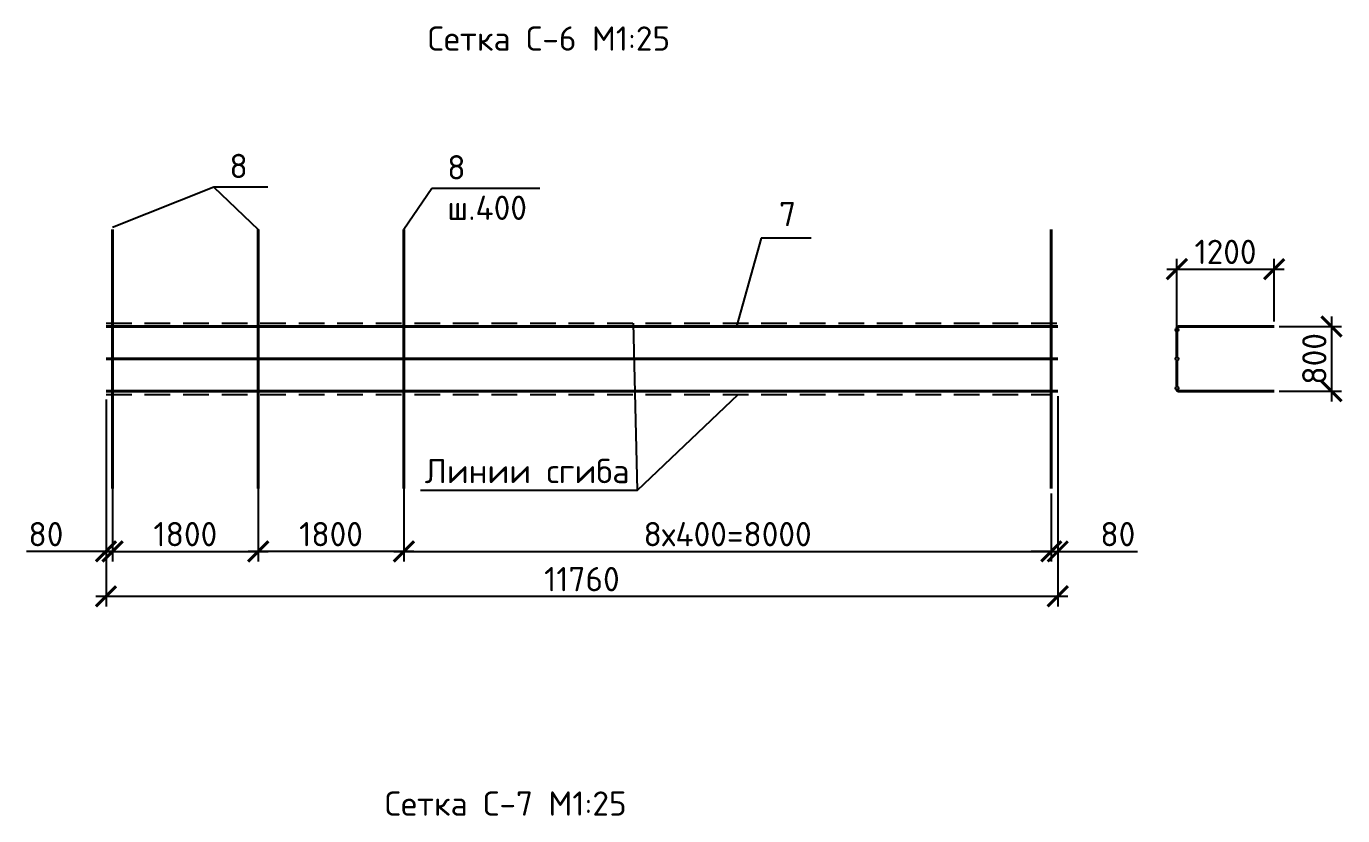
# Model space of a CAD drawing. Header units: millimetres. Extents: x -258556 to -95372, y 16759 to 83599.
# Drawn here: x -126255.5 to -126092.9, y 41891 to 41988.5 of the extents above; entities that cross this region are included whole.
import ezdxf

# ---------------------------------------------------------------- set-up
doc = ezdxf.new("R2010")
doc.units = ezdxf.units.MM
doc.header["$LTSCALE"] = 0.5
doc.linetypes.add('DASHED2', pattern=[9.525, 6.35, -3.175])
for name, color, linetype in [('Пунктир', 7, 'DASHED2'), ('тонкие', 7, 'Continuous'), ('Тонкий', 7, 'Continuous')]:
    doc.layers.add(name, color=color, linetype=linetype)
doc.layers.add('Толстый', color=7, linetype='Continuous', lineweight=40)
doc.styles.add('Наклонный3.5', font='isocpeur.ttf', dxfattribs={"height": 3})
doc.dimstyles.new('СТРОИТЕЛЬНЫЙ', dxfattribs={"dimtxt": 3.5, "dimasz": 2.5, "dimexe": 1.25, "dimexo": 0.625, "dimtad": 1, "dimdec": 0, "dimlfac": 100, "dimdsep": 46, "dimtxsty": 'Наклонный3.5', "dimblk1": 'ARCHTICK', "dimblk2": 'ARCHTICK', "dimsah": 1, "dimcen": 0, "dimdle": 1.25, "dimadec": 0, "dimazin": 0, "dimtfac": 0.75, "dimtdec": 0, "dimtmove": 0, "dimatfit": 3, "dimldrblk": 'ARCHTICK', "dimfxl": 1, "dimtolj": 1, "dimtzin": 0, "dimarcsym": 0})

# ---------------------------------------------------------------- blocks, each defined once
blk = doc.blocks.new('_ArchTick')
at = {"color": 0, "linetype": 'ByBlock', "const_width": 0.15}
blk.add_lwpolyline([(-0.5, -0.5), (0.5, 0.5)], dxfattribs=at)
blk = doc.blocks.new('*D809')
at = {"layer": 'Defpoints', "color": 0, "transparency": 16777216}
for p in [(-126208.86, 41931.4), (-126128.86, 41931.4), (-126128.86, 41923.61)]:
    blk.add_point(p, dxfattribs=at)
at = {"layer": 'тонкие', "color": 0, "lineweight": -2, "transparency": 16777216}
for p, q in [((-126208.86, 41930.77), (-126208.86, 41922.36)), ((-126128.86, 41930.77), (-126128.86, 41922.36)), ((-126210.11, 41923.61), (-126127.61, 41923.61))]:
    blk.add_line(p, q, dxfattribs=at)
at = {"layer": 'тонкие', "color": 0, "lineweight": -2, "transparency": 16777216, "xscale": 2.5, "yscale": 2.5, "zscale": 2.5, "rotation": 180}
blk.add_blockref('_ArchTick', (-126208.86, 41923.61), dxfattribs=at)
at = {"layer": 'тонкие', "color": 0, "lineweight": -2, "transparency": 16777216, "xscale": 2.5, "yscale": 2.5, "zscale": 2.5}
blk.add_blockref('_ArchTick', (-126128.86, 41923.61), dxfattribs=at)
at = {"layer": 'тонкие', "color": 0, "transparency": 16777216, "insert": (-126168.86, 41925.74), "char_height": 3, "attachment_point": 5, "style": 'Наклонный3.5'}
blk.add_mtext('\\A1;8х400=8000', dxfattribs=at)
blk = doc.blocks.new('*D810')
at = {"layer": 'Defpoints', "color": 0, "transparency": 16777216}
for p in [(-126226.86, 41932.8), (-126208.86, 41933.38), (-126226.86, 41923.61)]:
    blk.add_point(p, dxfattribs=at)
at = {"layer": 'тонкие', "color": 0, "lineweight": -2, "transparency": 16777216}
for p, q in [((-126208.86, 41932.76), (-126208.86, 41922.36)), ((-126226.86, 41932.17), (-126226.86, 41922.36)), ((-126207.61, 41923.61), (-126228.11, 41923.61))]:
    blk.add_line(p, q, dxfattribs=at)
at = {"layer": 'тонкие', "color": 0, "lineweight": -2, "transparency": 16777216, "xscale": 2.5, "yscale": 2.5, "zscale": 2.5, "rotation": 180}
blk.add_blockref('_ArchTick', (-126226.86, 41923.61), dxfattribs=at)
at = {"layer": 'тонкие', "color": 0, "lineweight": -2, "transparency": 16777216, "xscale": 2.5, "yscale": 2.5, "zscale": 2.5}
blk.add_blockref('_ArchTick', (-126208.86, 41923.61), dxfattribs=at)
at = {"layer": 'тонкие', "color": 0, "transparency": 16777216, "insert": (-126217.86, 41925.74), "char_height": 3, "attachment_point": 5, "style": 'Наклонный3.5'}
blk.add_mtext('\\A1;1800', dxfattribs=at)
blk = doc.blocks.new('*D811')
at = {"layer": 'Defpoints', "color": 0, "transparency": 16777216}
for p in [(-126226.86, 41932.8), (-126244.86, 41931.4), (-126226.86, 41923.61)]:
    blk.add_point(p, dxfattribs=at)
at = {"layer": 'тонкие', "color": 0, "lineweight": -2, "transparency": 16777216}
for p, q in [((-126226.86, 41932.17), (-126226.86, 41922.36)), ((-126244.86, 41930.77), (-126244.86, 41922.36)), ((-126246.11, 41923.61), (-126225.61, 41923.61))]:
    blk.add_line(p, q, dxfattribs=at)
at = {"layer": 'тонкие', "color": 0, "lineweight": -2, "transparency": 16777216, "xscale": 2.5, "yscale": 2.5, "zscale": 2.5, "rotation": 180}
blk.add_blockref('_ArchTick', (-126244.86, 41923.61), dxfattribs=at)
at = {"layer": 'тонкие', "color": 0, "lineweight": -2, "transparency": 16777216, "xscale": 2.5, "yscale": 2.5, "zscale": 2.5}
blk.add_blockref('_ArchTick', (-126226.86, 41923.61), dxfattribs=at)
at = {"layer": 'тонкие', "color": 0, "transparency": 16777216, "insert": (-126235.86, 41925.74), "char_height": 3, "attachment_point": 5, "style": 'Наклонный3.5'}
blk.add_mtext('\\A1;1800', dxfattribs=at)
blk = doc.blocks.new('*D812')
at = {"layer": 'Defpoints', "color": 0, "transparency": 16777216}
for p in [(-126245.66, 41943), (-126244.86, 41932.8), (-126245.66, 41923.61)]:
    blk.add_point(p, dxfattribs=at)
at = {"layer": 'тонкие', "color": 0, "lineweight": -2, "transparency": 16777216}
for p, q in [((-126245.66, 41942.37), (-126245.66, 41922.36)), ((-126244.86, 41932.17), (-126244.86, 41922.36)), ((-126245.66, 41923.61), (-126255.51, 41923.61)), ((-126244.86, 41923.61), (-126245.66, 41923.61)), ((-126244.86, 41923.61), (-126242.36, 41923.61))]:
    blk.add_line(p, q, dxfattribs=at)
at = {"layer": 'тонкие', "color": 0, "lineweight": -2, "transparency": 16777216, "xscale": 2.5, "yscale": 2.5, "zscale": 2.5}
blk.add_blockref('_ArchTick', (-126245.66, 41923.61), dxfattribs=at)
at = {"layer": 'тонкие', "color": 0, "lineweight": -2, "transparency": 16777216, "xscale": 2.5, "yscale": 2.5, "zscale": 2.5, "rotation": 180}
blk.add_blockref('_ArchTick', (-126244.86, 41923.61), dxfattribs=at)
at = {"layer": 'тонкие', "color": 0, "transparency": 16777216, "insert": (-126253.09, 41925.74), "char_height": 3, "attachment_point": 5, "style": 'Наклонный3.5'}
blk.add_mtext('\\A1;80', dxfattribs=at)
blk = doc.blocks.new('*D813')
at = {"layer": 'Defpoints', "color": 0, "transparency": 16777216}
for p in [(-126128.06, 41943.4), (-126128.86, 41931.4), (-126128.06, 41923.61)]:
    blk.add_point(p, dxfattribs=at)
at = {"layer": 'тонкие', "color": 0, "lineweight": -2, "transparency": 16777216}
for p, q in [((-126128.06, 41942.77), (-126128.06, 41922.36)), ((-126128.86, 41930.77), (-126128.86, 41922.36)), ((-126128.86, 41923.61), (-126131.36, 41923.61)), ((-126128.86, 41923.61), (-126128.06, 41923.61)), ((-126128.06, 41923.61), (-126118.21, 41923.61))]:
    blk.add_line(p, q, dxfattribs=at)
at = {"layer": 'тонкие', "color": 0, "lineweight": -2, "transparency": 16777216, "xscale": 2.5, "yscale": 2.5, "zscale": 2.5}
blk.add_blockref('_ArchTick', (-126128.86, 41923.61), dxfattribs=at)
at = {"layer": 'тонкие', "color": 0, "lineweight": -2, "transparency": 16777216, "xscale": 2.5, "yscale": 2.5, "zscale": 2.5, "rotation": 180}
blk.add_blockref('_ArchTick', (-126128.06, 41923.61), dxfattribs=at)
at = {"layer": 'тонкие', "color": 0, "transparency": 16777216, "insert": (-126120.64, 41925.74), "char_height": 3, "attachment_point": 5, "style": 'Наклонный3.5'}
blk.add_mtext('\\A1;80', dxfattribs=at)
blk = doc.blocks.new('*D814')
at = {"layer": 'Defpoints', "color": 0, "transparency": 16777216}
for p in [(-126101.33, 41958.49), (-126101.33, 41951.4), (-126113.33, 41950.2)]:
    blk.add_point(p, dxfattribs=at)
at = {"layer": 'тонкие', "color": 0, "lineweight": -2, "transparency": 16777216}
for p, q in [((-126113.33, 41950.82), (-126113.33, 41959.74)), ((-126101.33, 41952.02), (-126101.33, 41959.74)), ((-126114.58, 41958.49), (-126100.08, 41958.49))]:
    blk.add_line(p, q, dxfattribs=at)
at = {"layer": 'тонкие', "color": 0, "lineweight": -2, "transparency": 16777216, "xscale": 2.5, "yscale": 2.5, "zscale": 2.5, "rotation": 180}
blk.add_blockref('_ArchTick', (-126113.33, 41958.49), dxfattribs=at)
at = {"layer": 'тонкие', "color": 0, "lineweight": -2, "transparency": 16777216, "xscale": 2.5, "yscale": 2.5, "zscale": 2.5}
blk.add_blockref('_ArchTick', (-126101.33, 41958.49), dxfattribs=at)
at = {"layer": 'тонкие', "color": 0, "transparency": 16777216, "insert": (-126107.33, 41960.62), "char_height": 3, "attachment_point": 5, "style": 'Наклонный3.5'}
blk.add_mtext('\\A1;1200', dxfattribs=at)
blk = doc.blocks.new('*D815')
at = {"layer": 'Defpoints', "color": 0, "transparency": 16777216}
for p in [(-126101.33, 41951.4), (-126101.33, 41943.4), (-126094.24, 41943.4)]:
    blk.add_point(p, dxfattribs=at)
at = {"layer": 'тонкие', "color": 0, "lineweight": -2, "transparency": 16777216}
for p, q in [((-126094.24, 41952.65), (-126094.24, 41942.15)), ((-126100.71, 41951.4), (-126092.99, 41951.4)), ((-126100.71, 41943.4), (-126092.99, 41943.4))]:
    blk.add_line(p, q, dxfattribs=at)
at = {"layer": 'тонкие', "color": 0, "lineweight": -2, "transparency": 16777216, "xscale": 2.5, "yscale": 2.5, "zscale": 2.5}
for p, rotation in [((-126094.24, 41951.4), 90), ((-126094.24, 41943.4), 270)]:
    blk.add_blockref('_ArchTick', p, dxfattribs=dict(at, rotation=rotation))
at = {"layer": 'тонкие', "color": 0, "transparency": 16777216, "insert": (-126096.36, 41947.4), "char_height": 3, "attachment_point": 5, "rotation": 90, "style": 'Наклонный3.5'}
blk.add_mtext('\\A1;800', dxfattribs=at)
blk = doc.blocks.new('*D826')
at = {"layer": 'Defpoints', "color": 0, "transparency": 16777216}
for p in [(-126128.06, 41943.4), (-126245.66, 41925.01), (-126128.06, 41918.06)]:
    blk.add_point(p, dxfattribs=at)
at = {"layer": 'тонкие', "color": 0, "lineweight": -2, "transparency": 16777216}
for p, q in [((-126128.06, 41942.77), (-126128.06, 41916.81)), ((-126245.66, 41924.39), (-126245.66, 41916.81)), ((-126246.91, 41918.06), (-126126.81, 41918.06))]:
    blk.add_line(p, q, dxfattribs=at)
at = {"layer": 'тонкие', "color": 0, "lineweight": -2, "transparency": 16777216, "xscale": 2.5, "yscale": 2.5, "zscale": 2.5, "rotation": 180}
blk.add_blockref('_ArchTick', (-126245.66, 41918.06), dxfattribs=at)
at = {"layer": 'тонкие', "color": 0, "lineweight": -2, "transparency": 16777216, "xscale": 2.5, "yscale": 2.5, "zscale": 2.5}
blk.add_blockref('_ArchTick', (-126128.06, 41918.06), dxfattribs=at)
at = {"layer": 'тонкие', "color": 0, "transparency": 16777216, "insert": (-126186.86, 41920.18), "char_height": 3, "attachment_point": 5, "style": 'Наклонный3.5'}
blk.add_mtext('\\A1;11760', dxfattribs=at)

msp = doc.modelspace()

# ---------------------------------------------------------------- hatches: boundary and pattern name
at = {"layer": 'тонкие', "true_color": 0x000000}
h = msp.add_hatch(color=18, dxfattribs=at)
h.dxf.hatch_style = 1
h.paths.add_polyline_path([(-126113.53278, 41950.99902, 1), (-126113.13278, 41950.99902, 1)])
h.paths.add_polyline_path([(-126113.53278, 41947.39902, 1), (-126113.13278, 41947.39902, 1)])
h.paths.add_polyline_path([(-126113.13278, 41943.79902, 1), (-126113.53278, 41943.79902, 1)])

# ---------------------------------------------------------------- linework, layer by layer
at = {"layer": 'Пунктир', "color": 18, "true_color": 0x000000}
for p, q in [((-126245.66178, 41951.79902), (-126128.06178, 41951.79902)), ((-126245.66178, 41942.99902), (-126128.86178, 41942.99902))]:
    msp.add_line(p, q, dxfattribs=at)
at = {"layer": 'Толстый', "color": 18, "true_color": 0x000000}
for p, q in [((-126244.86178, 41931.39902), (-126244.86178, 41963.39902)), ((-126226.86178, 41963.39902), (-126226.86178, 41931.39902)), ((-126208.86178, 41963.39902), (-126208.86178, 41931.39902)), ((-126128.86178, 41931.39902), (-126128.86178, 41963.39902)), ((-126128.06178, 41951.39902), (-126245.66178, 41951.39902)), ((-126113.33278, 41947.59902), (-126113.33278, 41950.79902)), ((-126113.13278, 41951.39902), (-126101.33278, 41951.39902)), ((-126128.06178, 41947.39902), (-126245.66178, 41947.39902)), ((-126113.33278, 41943.99902), (-126113.33278, 41947.19902)), ((-126128.06178, 41943.39902), (-126245.66178, 41943.39902)), ((-126113.13278, 41943.39902), (-126101.33278, 41943.39902))]:
    msp.add_line(p, q, dxfattribs=at)
for centre, start, end in [((-126113.13278, 41951.19902), 90, 180), ((-126113.13278, 41943.59902), 180, 270)]:
    msp.add_arc(centre, 0.2, start, end, dxfattribs=at)
at = {"layer": 'тонкие', "color": 18, "true_color": 0x000000}
for p, q in [((-126232.32856, 41968.6305), (-126244.86178, 41963.64681)), ((-126225.65181, 41968.6305), (-126232.32856, 41968.6305)), ((-126232.32856, 41968.6305), (-126226.86178, 41963.39902)), ((-126205.41181, 41968.46776), (-126208.86178, 41963.39902)), ((-126192.0583, 41968.46776), (-126205.41181, 41968.46776)), ((-126164.72035, 41962.31143), (-126167.77408, 41951.39902)), ((-126158.52372, 41962.31143), (-126164.72035, 41962.31143)), ((-126179.98724, 41931.19355), (-126180.49638, 41951.79902)), ((-126179.98724, 41931.19355), (-126167.5724, 41942.99902)), ((-126206.82194, 41931.19355), (-126179.98724, 41931.19355))]:
    msp.add_line(p, q, dxfattribs=at)
for centre in [(-126113.33278, 41950.99902), (-126113.33278, 41947.39902), (-126113.33278, 41943.79902)]:
    msp.add_circle(centre, 0.2, dxfattribs=at)

# ---------------------------------------------------------------- texts
at = {"layer": 'тонкие', "color": 18, "true_color": 0x000000, "char_height": 3, "attachment_point": 1, "style": 'Наклонный3.5'}
for s, width, insert in [('8', 5.757603, (-126230.41557, 41972.73236)), ('8\\Pш.400', 12.7237746, (-126203.49882, 41972.56961)), ('7', 34.3525679, (-126162.50204, 41966.79276)), ('Линии сгиба', 54.3003333, (-126206.28149, 41935.03805))]:
    msp.add_mtext_dynamic_manual_height_columns(s, width=width, gutter_width=17.5, heights=[0], dxfattribs=dict(at, insert=insert))
at = {"layer": 'Тонкий', "color": 18, "true_color": 0x000000, "char_height": 3, "attachment_point": 1, "style": 'Наклонный3.5'}
for s, insert in [('Сетка С-6 М1:25', (-126205.91584, 41988.47983)), ('\\pxt16;Сетка С-7 М1:25', (-126211.218, 41893.95394))]:
    msp.add_mtext_dynamic_manual_height_columns(s, width=183.1315124, gutter_width=50, heights=[0], dxfattribs=dict(at, insert=insert))

# ---------------------------------------------------------------- dimensions: what is measured, and where the dimension line sits
at = {"layer": 'тонкие', "color": 18, "true_color": 0x000000}
for base, p1, p2, picture, middle in [((-126101.33278, 41958.49002), (-126113.33278, 41950.19902), (-126101.33278, 41951.39902), '*D814', (-126107.33278, 41960.61502)), ((-126245.66178, 41923.61249), (-126244.86178, 41932.79902), (-126245.66178, 41942.99902), '*D812', (-126253.08678, 41925.73749)), ((-126128.06178, 41918.05711), (-126245.66178, 41925.01249), (-126128.06178, 41943.39902), '*D826', (-126186.86178, 41920.18211)), ((-126128.06178, 41923.61249), (-126128.86178, 41931.39902), (-126128.06178, 41943.39902), '*D813', (-126120.63678, 41925.73749))]:
    dim = msp.add_linear_dim(base=base, p1=p1, p2=p2, dimstyle='СТРОИТЕЛЬНЫЙ', dxfattribs=at)
    dim.commit()
    dim.dimension.update_dxf_attribs({"geometry": picture, "text_midpoint": middle})
dim = msp.add_linear_dim(base=(-126094.23874, 41943.39902), p1=(-126101.33278, 41951.39902), p2=(-126101.33278, 41943.39902), angle=90, dimstyle='СТРОИТЕЛЬНЫЙ', dxfattribs=at)
dim.commit()
dim.dimension.update_dxf_attribs({"geometry": '*D815', "text_midpoint": (-126096.36374, 41947.39902)})
for p1, picture, middle in [((-126244.86178, 41931.39902), '*D811', (-126235.86178, 41923.61249)), ((-126208.86178, 41933.38425), '*D810', (-126217.86178, 41923.61249))]:
    dim = msp.add_linear_dim(base=(-126226.86178, 41923.61249), p1=p1, p2=(-126226.86178, 41932.79902), dimstyle='СТРОИТЕЛЬНЫЙ', dxfattribs=at)
    dim.commit()
    dim.dimension.update_dxf_attribs({"geometry": picture, "text_midpoint": middle, "dimtype": 160})
dim = msp.add_linear_dim(base=(-126128.86178, 41923.61249), p1=(-126208.86178, 41931.39902), p2=(-126128.86178, 41931.39902), text='8х400=<>', dimstyle='СТРОИТЕЛЬНЫЙ', dxfattribs=at)
dim.commit()
dim.dimension.update_dxf_attribs({"geometry": '*D809', "text_midpoint": (-126168.86178, 41925.73749)})

doc.saveas('drawing.dxf')
